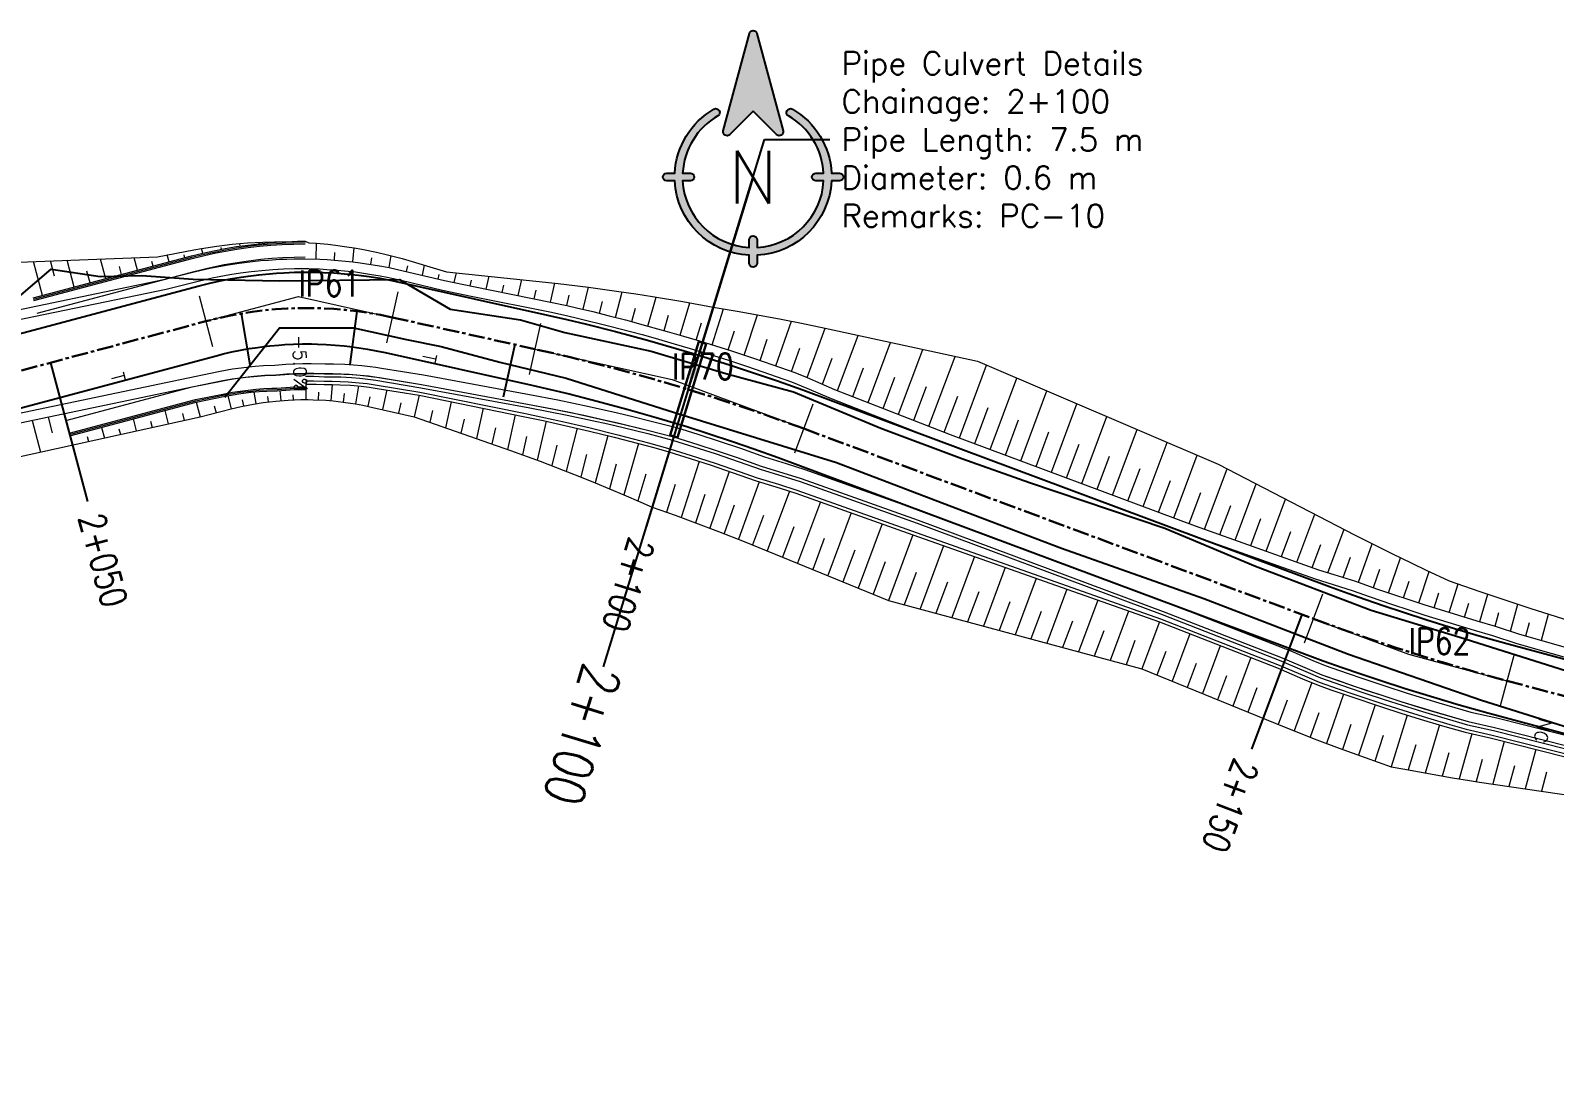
# Model space of a CAD drawing. Extents: x 337736 to 342003, y 3067251 to 3069533.
# Drawn here: x 339465 to 339581.6, y 3068138.3 to 3068218.9 of the extents above; entities that cross this region are included whole.
import ezdxf
from ezdxf.enums import TextEntityAlignment as Align

# ---------------------------------------------------------------- set-up
doc = ezdxf.new("R2010")
doc.units = 0
doc.header["$MEASUREMENT"] = 0
doc.linetypes.add('Center', pattern=[2, 1.25, -0.25, 0.25, -0.25])
for name, color, linetype, lineweight in [('BEC', 3, 'Continuous', 13), ('BES', 3, 'Continuous', 13), ('CFHatchLines', 4, 'Continuous', 0), ('Chainage', 7, 'Continuous', 25), ('Drain', 3, 'Continuous', 9), ('IP_Line', 150, 'Continuous', 9), ('LeftRoadExtreme', 7, 'Continuous', 13), ('PC_Callout', 6, 'Continuous', 30), ('PipeCulvert', 6, 'Continuous', 30), ('RC', 9, 'Center', 30), ('Retaining Wall', 140, 'Continuous', 9), ('RightRoadExtreme', 7, 'Continuous', 13), ('Road Width', 6, 'Continuous', 25), ('Shoulder', 30, 'Continuous', 15)]:
    doc.layers.add(name, color=color, linetype=linetype, lineweight=lineweight)
for name, color, linetype in [('IPName', 7, 'Continuous'), ('Match Chainage', 7, 'Continuous'), ('North', 7, 'Continuous'), ('RoadEdge', 51, 'Continuous'), ('Super-Elevation', 1, 'Continuous')]:
    doc.layers.add(name, color=color, linetype=linetype)
doc.styles.get("Standard").update_dxf_attribs({"font": 'simplex.shx'})
doc.dimstyles.new('Dimension_PC_Callout', dxfattribs={"dimtxt": 1.75, "dimasz": 1.75, "dimexe": 0.18, "dimexo": 0.0625, "dimgap": 0.875, "dimtad": 0, "dimdec": 4, "dimzin": 0, "dimdsep": 46, "dimtxsty": 'Standard', "dimcen": 0.09, "dimadec": 0, "dimazin": 0, "dimtfac": 1, "dimtdec": 4, "dimtofl": 0, "dimtmove": 0, "dimatfit": 3, "dimfxl": 1, "dimtolj": 1, "dimtzin": 0, "dimarcsym": 0})

# ---------------------------------------------------------------- blocks, each defined once
blk = doc.blocks.new('North')
at = {"layer": 'North'}
h = blk.add_hatch(color=0, dxfattribs=at)
h.dxf.hatch_style = 1
edge = h.paths.add_edge_path()
edge.add_line((7.276000000000001e-12, 8.38899464431597), (-2.97585080653152, 5.413143837775349))
edge.add_arc((-3.32940419712395, 5.766697228368679), 0.499999999999442, 165.000000000033, 314.99999999992633, ccw=False)
edge.add_line((-3.81236711026941, 5.8961067509199), (-0.4829629131381812, 18.3216123735528))
edge.add_arc((7.276000000000001e-12, 18.1922028510016), 0.500000000000879, 14.999999999966974, 165.000000000033, ccw=False)
edge.add_line((0.482962913152733, 18.3216123735528), (3.81236711028396, 5.8961067509199))
edge.add_arc((3.3294041971385, 5.766697228368679), 0.500000000000879, -135, 14.999999999966974, ccw=False)
edge.add_line((2.97585080654608, 5.413143837776259), (7.275957614183426e-12, 8.38899464431597))
edge = h.paths.add_edge_path()
edge.add_line((0.5000000000072761, -7.99999999999636), (0.5000000000072761, -8.986100377802359))
edge.add_arc((7.276000000000001e-12, 3.638e-12), 9.000000000000279, 273.18473853672, 356.81526146328)
edge.add_line((8.98610037781327, -0.499999999996362), (8.000000000007269, -0.499999999996362))
edge.add_arc((8.000000000007269, 3.638e-12), 0.5, 90, 270, ccw=False)
edge.add_line((8.000000000007269, 0.500000000003638), (8.98610037781327, 0.500000000003638))
edge.add_arc((7.276000000000001e-12, 2.7285e-12), 9.00000000000033, 3.18473853672609, 60.00000000000131)
edge.add_arc((4.75000000000728, 8.22724133595511), 0.499999999999844, 59.999999999989996, 239.99999999999, ccw=False)
edge.add_arc((1.09139e-11, 3.638e-12), 9.99999999999743, 2.865983982600028, 60.00000000001597, ccw=False)
edge.add_line((9.98749217772638, 0.500000000003638), (11.0000000000073, 0.500000000003638))
edge.add_arc((11.0000000000073, 3.638e-12), 0.5, -90, 90, ccw=False)
edge.add_line((11.0000000000073, -0.499999999996362), (9.98749217772638, -0.499999999996362))
edge.add_arc((1.09139e-11, 3.638e-12), 9.999999999996382, 272.8659839825781, 357.1340160174001, ccw=False)
edge.add_line((0.5000000000072761, -9.98749217771547), (0.5000000000072761, -10.9999999999964))
edge.add_arc((7.276000000000001e-12, -10.9999999999964), 0.5, -180, 0, ccw=False)
edge.add_line((-0.499999999992724, -10.9999999999964), (-0.499999999992724, -9.98749217771547))
edge.add_arc((7.276000000000001e-12, 3.638e-12), 10, 182.865983982599, 267.1340160174011, ccw=False)
edge.add_line((-9.98749217771183, -0.499999999996362), (-10.9999999999927, -0.499999999996362))
edge.add_arc((-10.9999999999927, 3.638e-12), 0.5, 90, 270, ccw=False)
edge.add_line((-10.9999999999927, 0.500000000003638), (-9.98749217771183, 0.500000000003638))
edge.add_arc((7.276000000000001e-12, 3.638e-12), 10, 120, 177.134016017401, ccw=False)
edge.add_arc((-4.74999999999272, 8.22724133595511), 0.500000000000632, -59.99999999999011, 119.99999999995799, ccw=False)
edge.add_arc((7.276000000000001e-12, 2.7285e-12), 9.00000000000034, 119.999999999999, 176.815261463274)
edge.add_line((-8.98610037779872, 0.500000000003638), (-7.99999999999272, 0.500000000003638))
edge.add_arc((-7.99999999999272, 3.638e-12), 0.5, -90, 90, ccw=False)
edge.add_line((-7.99999999999272, -0.499999999996362), (-8.98610037779872, -0.499999999996362))
edge.add_arc((7.276000000000001e-12, 3.638e-12), 9.000000000000279, 183.18473853672, 266.81526146328)
edge.add_line((-0.499999999992724, -8.986100377802359), (-0.499999999992724, -7.99999999999636))
edge.add_arc((7.276000000000001e-12, -7.99999999999636), 0.5, 0, 180, ccw=False)
at = {"layer": 'North', "color": 0}
for points in [[(7.276000000000001e-12, 8.38899464431597), (-2.97585080653152, 5.413143837775349, -0.7673269879792459), (-3.81236711026941, 5.8961067509199), (-0.4829629131381811, 18.3216123735528, -0.7673269879794109), (0.482962913152733, 18.3216123735528), (3.81236711028396, 5.8961067509199, -0.7673269879792459), (2.97585080654608, 5.413143837776259)], [(0.5000000000072761, -7.99999999999636), (0.5000000000072761, -8.986100377802359, 0.382015476982892), (8.98610037781327, -0.499999999996362), (8.000000000007269, -0.499999999996362, -1), (8.000000000007269, 0.500000000003638), (8.98610037781327, 0.500000000003638, 0.253109756565021), (4.50000000000728, 7.79422863406307, -0.99999999999909), (5.00000000000728, 8.660254037847151, -0.2545902106462961), (9.98749217772638, 0.500000000003638), (11.0000000000073, 0.500000000003638, -1), (11.0000000000073, -0.499999999996362), (9.98749217772638, -0.499999999996362, -0.385206477913585), (0.5000000000072761, -9.98749217771547), (0.5000000000072761, -10.9999999999964, -1), (-0.499999999992724, -10.9999999999964), (-0.499999999992724, -9.98749217771547, -0.385206477913585), (-9.98749217771183, -0.499999999996362), (-10.9999999999927, -0.499999999996362, -1), (-10.9999999999927, 0.500000000003638), (-9.98749217771183, 0.500000000003638, -0.2545902106462961), (-4.99999999999272, 8.66025403784806, -0.9999999999990908), (-4.49999999999272, 7.79422863406307, 0.253109756565021), (-8.98610037779872, 0.500000000003638), (-7.99999999999272, 0.500000000003638, -1), (-7.99999999999272, -0.499999999996362), (-8.98610037779872, -0.499999999996362, 0.382015476982892), (-0.499999999992724, -8.986100377802359), (-0.499999999992724, -7.99999999999636, -1)]]:
    blk.add_lwpolyline(points, format="xyb", close=True, dxfattribs=at)
blk.add_text('N', height=6.7215, dxfattribs=at).set_placement((7.2919e-12, 3.6513e-12), align=Align.MIDDLE_CENTER)

msp = doc.modelspace()

# ---------------------------------------------------------------- linework, layer by layer
at = {"layer": 'BEC'}
for points in [[(339477.942371026, 3068198.53710184), (339478.973324972, 3068194.67224298)], [(339493.131777244, 3068198.85621693), (339492.264055413, 3068194.95146869)], [(339504.04361615, 3068196.43136384), (339503.175894319, 3068192.5266156)], [(339524.884816427, 3068190.25863812), (339523.486108601, 3068186.51115678)], [(339563.86155876, 3068175.71098077), (339562.462850935, 3068171.96349943)], [(339578.483226514, 3068171.02547686), (339577.443332621, 3068167.16301383)]]:
    msp.add_lwpolyline(points, dxfattribs=at)
at = {"layer": 'BES'}
for points in [[(339477.942371026, 3068198.53710184), (339478.973324972, 3068194.67224298)], [(339493.131777244, 3068198.85621693), (339492.264055413, 3068194.95146869)], [(339504.04361615, 3068196.43136384), (339503.175894319, 3068192.5266156)], [(339524.884816427, 3068190.25863812), (339523.486108601, 3068186.51115678)], [(339563.86155876, 3068175.71098077), (339562.462850935, 3068171.96349943)], [(339578.483226514, 3068171.02547686), (339577.443332621, 3068167.16301383)]]:
    msp.add_lwpolyline(points, dxfattribs=at)
at = {"layer": 'CFHatchLines'}
for p, q in [((339478.209, 3068201.811), (339478.123, 3068202.181)), ((339479.64, 3068202.114), (339479.613, 3068202.2575)), ((339481.083, 3068202.357), (339481.053, 3068202.559)), ((339482.534, 3068202.54), (339482.528, 3068202.5975)), ((339483.992, 3068202.661), (339483.99, 3068202.69)), ((339485.454, 3068202.723), (339485.454, 3068202.723)), ((339486.889, 3068201.365), (339486.914, 3068202.576)), ((339489.691, 3068201.153), (339489.803, 3068202.22)), ((339465.967, 3068198.583), (339465.278, 3068201.167)), ((339466.867, 3068200.0595), (339466.558, 3068201.217)), ((339468.384, 3068199.222), (339467.839, 3068201.267)), ((339470.801, 3068199.862), (339470.4, 3068201.367)), ((339472.009, 3068200.182), (339471.8445, 3068200.7995)), ((339473.218, 3068200.501), (339472.96, 3068201.467)), ((339474.426, 3068200.821), (339474.3335, 3068201.169)), ((339475.634, 3068201.142), (339475.491, 3068201.679)), ((339476.842, 3068201.465), (339476.782, 3068201.6905)), ((339488.292, 3068201.288), (339488.328, 3068201.858)), ((339491.0820000001, 3068200.96), (339491.155, 3068201.456)), ((339492.464, 3068200.709), (339492.637, 3068201.626)), ((339493.796, 3068200.411), (339493.8895, 3068200.833)), ((339495.012, 3068200.122), (339495.184, 3068200.898)), ((339469.593, 3068199.542), (339469.356, 3068200.4295)), ((339496.2279999999, 3068199.833), (339496.307, 3068200.187)), ((339497.449, 3068199.565), (339497.617, 3068200.319)), ((339498.673, 3068199.311), (339498.7705, 3068199.7485)), ((339499.898, 3068199.062), (339500.119, 3068200.053)), ((339502.35, 3068198.568), (339502.621, 3068199.788)), ((339501.124, 3068198.815), (339501.247, 3068199.3675)), ((339503.575, 3068198.321), (339503.7235, 3068198.988)), ((339504.81, 3068198.072), (339505.135, 3068199.519)), ((339506.064, 3068197.81), (339506.2455, 3068198.5895)), ((339507.311, 3068197.521), (339507.719, 3068199.208)), ((339509.796, 3068196.899), (339510.302, 3068198.853)), ((339512.27, 3068196.237), (339512.883, 3068198.456)), ((339508.555, 3068197.215), (339508.783, 3068198.1255)), ((339511.034, 3068196.573), (339511.3135, 3068197.6165)), ((339514.7329999999, 3068195.535), (339515.4620000001, 3068198.016)), ((339517.185, 3068194.793), (339518.045, 3068197.556)), ((339513.503, 3068195.891), (339513.838, 3068197.0665)), ((339515.96, 3068195.169), (339516.355, 3068196.4745)), ((339519.624, 3068194.013), (339520.6420000001, 3068197.105)), ((339522.05, 3068193.192), (339523.236, 3068196.61)), ((339518.406, 3068194.408), (339518.8745, 3068195.872)), ((339520.839, 3068193.607), (339521.389, 3068195.235)), ((339524.448, 3068192.291), (339525.828, 3068196.071)), ((339526.775, 3068191.302), (339528.35, 3068195.52)), ((339529.105, 3068190.393), (339530.819, 3068194.985)), ((339523.259, 3068192.768), (339523.896, 3068194.557)), ((339525.623, 3068191.789), (339526.369, 3068193.7885)), ((339531.434, 3068189.483), (339533.287, 3068194.45)), ((339533.763, 3068188.574), (339535.756, 3068193.915)), ((339527.94, 3068190.847), (339528.762, 3068193.05)), ((339536.096, 3068187.675), (339538.174, 3068193.245)), ((339488.102, 3068191.761), (339488.004, 3068190.523)), ((339490.127, 3068191.65), (339489.902, 3068190.279)), ((339530.269, 3068189.938), (339531.161, 3068192.328)), ((339532.598, 3068189.029), (339533.56, 3068191.606)), ((339538.438, 3068186.801), (339540.475, 3068192.26)), ((339477.719, 3068190.417), (339478.02, 3068189.289)), ((339480.136, 3068190.908), (339480.396, 3068189.908)), ((339481.229, 3068190.596), (339481.331, 3068190.124)), ((339482.121, 3068191.185), (339482.274, 3068190.3)), ((339483.1695, 3068190.849), (339483.223, 3068190.437)), ((339484.109, 3068191.305), (339484.177, 3068190.534)), ((339485.115, 3068190.979), (339485.133, 3068190.591)), ((339486.088, 3068191.389), (339486.091, 3068190.608)), ((339487.071, 3068191.181), (339487.049, 3068190.585)), ((339489.035, 3068191.074), (339488.956, 3068190.421)), ((339490.9895, 3068190.8145), (339490.841, 3068190.098)), ((339492.2929999999, 3068191.346), (339491.96, 3068189.845)), ((339493.3535, 3068190.3535), (339493.179, 3068189.567)), ((339494.763, 3068190.935), (339494.3970000001, 3068189.289)), ((339497.214, 3068190.439), (339496.774, 3068188.459)), ((339534.927, 3068188.12), (339535.9585, 3068190.8835)), ((339540.78, 3068185.927), (339542.776, 3068191.275)), ((339543.122, 3068185.053), (339545.077, 3068190.289)), ((339466.382, 3068189.268), (339466.7035, 3068188.063)), ((339472.888, 3068189.129), (339473.133, 3068188.209)), ((339475.303, 3068189.773), (339475.577, 3068188.749)), ((339476.6545, 3068189.557), (339476.798, 3068189.019)), ((339479.0875, 3068190.1365), (339479.229, 3068189.605)), ((339495.787, 3068189.7805), (339495.586, 3068188.874)), ((339498.2005, 3068189.117), (339497.9620000001, 3068188.043)), ((339499.665, 3068189.942), (339499.15, 3068187.628)), ((339502.115, 3068189.446), (339501.527, 3068186.798)), ((339537.2670000001, 3068187.238), (339538.296, 3068189.995)), ((339545.464, 3068184.179), (339547.377, 3068189.304)), ((339465.157, 3068189.012), (339465.803, 3068186.588)), ((339470.472, 3068188.484), (339470.69, 3068187.668)), ((339471.796, 3068188.3725), (339471.912, 3068187.939)), ((339474.2255, 3068188.965), (339474.355, 3068188.479)), ((339500.614, 3068188.4535), (339500.338, 3068187.213)), ((339504.493, 3068188.952), (339503.789, 3068185.978)), ((339506.852, 3068188.422), (339506.015, 3068185.128)), ((339539.609, 3068186.364), (339540.6175, 3068189.0655)), ((339541.951, 3068185.49), (339542.9385, 3068188.136)), ((339547.807, 3068183.304), (339549.678, 3068188.319)), ((339468.057, 3068187.84), (339468.247, 3068187.128)), ((339469.3665, 3068187.78), (339469.468, 3068187.398)), ((339502.99, 3068187.796), (339502.669, 3068186.39)), ((339505.289, 3068187.125), (339504.905, 3068185.558)), ((339509.202, 3068187.855), (339508.223, 3068184.244)), ((339511.5429999999, 3068187.249), (339510.412, 3068183.325)), ((339544.2929999999, 3068184.616), (339545.26, 3068187.2065)), ((339550.149, 3068182.43), (339551.979, 3068187.334)), ((339507.575, 3068186.4165), (339507.122, 3068184.69)), ((339509.847, 3068185.673), (339509.32, 3068183.789)), ((339513.876, 3068186.605), (339512.58, 3068182.372)), ((339516.183, 3068185.879), (339514.796, 3068181.593)), ((339546.635, 3068183.742), (339547.5815, 3068186.277)), ((339552.491, 3068181.556), (339554.28, 3068186.349)), ((339512.1045, 3068184.8925), (339511.498, 3068182.853)), ((339518.479, 3068185.115), (339516.997, 3068180.778)), ((339548.9779999999, 3068182.867), (339549.9035, 3068185.347)), ((339554.8370000001, 3068180.692), (339556.561, 3068185.312)), ((339514.3605, 3068184.117), (339513.69, 3068181.987)), ((339516.6155, 3068183.3455), (339515.898, 3068181.19)), ((339520.765, 3068184.322), (339519.184, 3068179.928)), ((339523.099, 3068183.595), (339521.395, 3068179.03)), ((339551.32, 3068181.993), (339552.2245, 3068184.417)), ((339553.662, 3068181.119), (339554.546, 3068183.4875)), ((339557.192, 3068179.853), (339558.798, 3068184.156)), ((339518.857, 3068182.538), (339518.092, 3068180.357)), ((339525.46, 3068182.772), (339523.709, 3068178.083)), ((339556.015, 3068180.273), (339556.8475, 3068182.5035)), ((339559.548, 3068179.014), (339561.035, 3068182.999)), ((339521.0975, 3068181.728), (339520.2720000001, 3068179.49)), ((339527.815, 3068181.933), (339526.024, 3068177.135)), ((339530.17, 3068181.094), (339528.339, 3068176.188)), ((339558.37, 3068179.434), (339559.1435, 3068181.5055)), ((339561.903, 3068178.175), (339563.2720000001, 3068181.843)), ((339523.417, 3068180.8745), (339522.552, 3068178.557)), ((339525.752, 3068179.981), (339524.867, 3068177.609)), ((339532.526, 3068180.255), (339530.654, 3068175.24)), ((339560.725, 3068178.595), (339561.439, 3068180.508)), ((339564.268, 3068177.363), (339565.508, 3068180.686)), ((339528.0875, 3068179.0875), (339527.182, 3068176.661)), ((339534.883, 3068179.422), (339533.077, 3068174.584)), ((339563.081, 3068177.756), (339563.7355, 3068179.51)), ((339566.605, 3068176.625), (339567.66, 3068179.578)), ((339530.422, 3068178.1945), (339529.496, 3068175.714)), ((339537.241, 3068178.589), (339535.501, 3068173.929)), ((339539.598, 3068177.756), (339537.925, 3068173.273)), ((339565.44, 3068176.996), (339566.013, 3068178.561)), ((339567.756, 3068176.219), (339568.2475, 3068177.628)), ((339568.911, 3068175.821), (339569.824, 3068178.503)), ((339571.229, 3068175.051), (339572.008, 3068177.461)), ((339532.785, 3068177.3755), (339531.866, 3068174.912)), ((339535.1755, 3068176.6305), (339534.289, 3068174.256)), ((339541.956, 3068176.922), (339540.349, 3068172.617)), ((339570.068, 3068175.431), (339570.491, 3068176.7045)), ((339573.558, 3068174.317), (339574.23, 3068176.504)), ((339537.566, 3068175.8865), (339536.713, 3068173.601)), ((339539.9570000001, 3068175.142), (339539.137, 3068172.945)), ((339544.313, 3068176.089), (339542.7720000001, 3068171.961)), ((339546.671, 3068175.256), (339545.196, 3068171.305)), ((339572.3920000001, 3068174.68), (339572.75, 3068175.8155)), ((339575.898, 3068173.618), (339576.506, 3068175.709)), ((339542.347, 3068174.3975), (339541.56, 3068172.289)), ((339549.028, 3068174.423), (339547.62, 3068170.65)), ((339574.727, 3068173.963), (339575.0465, 3068175.033)), ((339577.072, 3068173.281), (339577.3605, 3068174.303)), ((339578.232, 3068172.894), (339578.795, 3068174.949)), ((339580.614, 3068172.188), (339581.155, 3068174.198)), ((339544.738, 3068173.653), (339543.984, 3068171.633)), ((339547.1285, 3068172.9085), (339546.408, 3068170.978)), ((339551.385, 3068173.59), (339550.0429999999, 3068169.994)), ((339579.412, 3068172.531), (339579.687, 3068173.5535)), ((339549.5195, 3068172.164), (339548.8320000001, 3068170.322)), ((339553.715, 3068172.68), (339552.359, 3068169.049)), ((339556.044, 3068171.771), (339554.675, 3068168.104)), ((339551.8755, 3068171.328), (339551.201, 3068169.521)), ((339558.373, 3068170.862), (339556.991, 3068167.159)), ((339554.198, 3068170.401), (339553.5170000001, 3068168.576)), ((339556.5205, 3068169.474), (339555.833, 3068167.632)), ((339560.701, 3068169.95), (339559.306, 3068166.214)), ((339558.843, 3068168.547), (339558.149, 3068166.687)), ((339563.0429999999, 3068168.95), (339561.7, 3068165.248)), ((339561.1685, 3068167.5945), (339560.479, 3068165.737)), ((339565.458, 3068168.072), (339564.155, 3068164.299)), ((339567.894, 3068167.251), (339566.624, 3068163.387)), ((339563.5855, 3068166.6325), (339562.926, 3068164.769)), ((339570.342, 3068166.467), (339569.109, 3068162.513)), ((339566.031, 3068165.748), (339565.388, 3068163.839)), ((339568.4905, 3068164.8995), (339567.865, 3068162.945)), ((339572.801, 3068165.72), (339571.711, 3068162.03)), ((339575.279, 3068165.035), (339574.317, 3068161.587)), ((339570.99, 3068164.1775), (339570.41, 3068162.266)), ((339573.5245, 3068163.5815), (339573.014, 3068161.803)), ((339577.754, 3068164.451), (339576.877, 3068161.195)), ((339580.178, 3068163.838), (339579.368, 3068160.829)), ((339576.0775, 3068163.0675), (339575.621, 3068161.381)), ((339578.5445, 3068162.5785), (339578.123, 3068161.012)), ((339581.0015, 3068162.0885), (339580.613, 3068160.646))]:
    msp.add_line(p, q, dxfattribs=at)
at = {"layer": 'Chainage'}
for p, q in [((339466.565023252, 3068193.43225265), (339469.400146604, 3068182.8038908)), ((339515.338596211, 3068191.38639048), (339512.119991815, 3068180.86780761)), ((339562.275258873, 3068174.16828331), (339558.428812353, 3068163.86270962))]:
    msp.add_line(p, q, dxfattribs=at)
at = {"layer": 'Drain'}
for points in [[(339486.0820000001, 3068192.647), (339486.708, 3068192.64), (339487.542, 3068192.609), (339488.169, 3068192.608), (339488.797, 3068192.591), (339489.426, 3068192.558), (339490.264, 3068192.489), (339490.8920000001, 3068192.419), (339491.519, 3068192.333), (339494.947, 3068191.764), (339503.056, 3068190.27), (339504.968, 3068189.902), (339506.4, 3068189.61), (339508.305, 3068189.198), (339510.442, 3068188.706), (339512.3370000001, 3068188.242), (339514.227, 3068187.753), (339516.089, 3068187.17), (339517.48, 3068186.717), (339519.098, 3068186.172), (339520.939, 3068185.526), (339523.995, 3068184.568), (339532.945, 3068181.38), (339551.683, 3068174.386), (339560.766, 3068170.84), (339562.86, 3068169.948), (339563.806, 3068169.555), (339565.011, 3068169.127), (339566.219, 3068168.709), (339568.402, 3068167.978), (339569.863, 3068167.508), (339571.573, 3068166.976), (339573.042, 3068166.535), (339575.008, 3068165.968), (339577.006, 3068165.518), (339590.094, 3068162.204)], [(339486.083, 3068192.397), (339486.703, 3068192.39), (339487.528, 3068192.36), (339488.149, 3068192.359), (339488.771, 3068192.342), (339489.601, 3068192.296), (339490.224, 3068192.242), (339490.845, 3068192.173), (339491.466, 3068192.089), (339494.893, 3068191.52), (339503.24, 3068189.982), (339504.672, 3068189.706), (339506.101, 3068189.417), (339508.004, 3068189.009), (339509.19, 3068188.742), (339510.375, 3068188.465), (339512.2670000001, 3068188.002), (339514.154, 3068187.514), (339515.78, 3068187.006), (339517.401, 3068186.48), (339519.247, 3068185.856), (339520.854, 3068185.291), (339523.908, 3068184.334), (339532.8579999999, 3068181.145), (339551.595, 3068174.152), (339560.679, 3068170.605), (339560.911, 3068170.512), (339562.774, 3068169.713), (339563.721, 3068169.32), (339565.896, 3068168.555), (339567.109, 3068168.143), (339568.568, 3068167.661), (339569.5429999999, 3068167.347), (339571.5, 3068166.737), (339572.971, 3068166.295), (339574.94, 3068165.727), (339576.941, 3068165.276), (339590.029, 3068161.962)], [(339486.085, 3068192.047), (339486.696, 3068192.04), (339487.509, 3068192.01), (339488.122, 3068192.01), (339488.735, 3068191.994), (339489.349, 3068191.963), (339490.167, 3068191.897), (339490.78, 3068191.83), (339491.3920000001, 3068191.747), (339494.817, 3068191.179), (339502.893, 3068189.544), (339504.077, 3068189.297), (339505.969, 3068188.882), (339507.856, 3068188.442), (339509.972, 3068187.918), (339512.315, 3068187.3), (339513.949, 3068186.844), (339515.568, 3068186.339), (339517.412, 3068185.739), (339519.247, 3068185.115), (339520.618, 3068184.632), (339522.241, 3068184.129), (339523.6629999999, 3068183.678), (339532.849, 3068180.406), (339551.473, 3068173.824), (339560.556, 3068170.278), (339562.654, 3068169.385), (339563.6029999999, 3068168.99), (339565.055, 3068168.476), (339566.268, 3068168.058), (339568.704, 3068167.249), (339570.416, 3068166.705), (339571.889, 3068166.253), (339573.611, 3068165.743), (339574.845, 3068165.39), (339576.85, 3068164.938), (339589.938, 3068161.624)], [(339486.086, 3068191.797), (339486.8920000001, 3068191.785), (339487.496, 3068191.761), (339488.102, 3068191.761), (339488.709, 3068191.745), (339489.519, 3068191.701), (339490.329, 3068191.63), (339490.936, 3068191.558), (339491.553, 3068191.469), (339494.763, 3068190.935), (339502.838, 3068189.3), (339504.257, 3068189.003), (339505.909, 3068188.639), (339507.7929999999, 3068188.2), (339509.671, 3068187.737), (339511.5429999999, 3068187.249), (339512.711, 3068186.932), (339513.876, 3068186.605), (339515.492, 3068186.101), (339517.1029999999, 3068185.578), (339518.708, 3068185.037), (339520.534, 3068184.396), (339522.386, 3068183.822), (339523.576, 3068183.444), (339532.526, 3068180.255), (339551.385, 3068173.59), (339560.469, 3068170.043), (339560.701, 3068169.95), (339562.331, 3068169.25), (339563.519, 3068168.755), (339564.487, 3068168.41), (339565.944, 3068167.904), (339568.383, 3068167.091), (339569.851, 3068166.62), (339571.324, 3068166.163), (339573.048, 3068165.647), (339574.777, 3068165.15), (339576.785, 3068164.697), (339589.873, 3068161.383)]]:
    msp.add_lwpolyline(points, dxfattribs=at)
at = {"layer": 'IP_Line'}
for points in [[(339478.457847999, 3068196.60467241), (339485.541327703, 3068198.49419584), (339492.697916329, 3068196.90384281)], [(339503.609755234, 3068194.47898972), (339514.109042523, 3068192.14581477), (339524.185462514, 3068188.38489745)], [(339563.162204848, 3068173.8372401), (339570.450924531, 3068171.11680247), (339577.963279568, 3068169.09424535)]]:
    msp.add_lwpolyline(points, dxfattribs=at)
at = {"layer": 'LeftRoadExtreme'}
msp.add_lwpolyline([(339460.156, 3068200.967), (339474.753, 3068201.537), (339477.539, 3068202.076), (339478.123, 3068202.181), (339479.2929999999, 3068202.362), (339480.466, 3068202.503), (339481.053, 3068202.559), (339481.641, 3068202.605), (339482.2279999999, 3068202.641), (339482.816, 3068202.667), (339483.697, 3068202.688), (339484.576, 3068202.693), (339485.454, 3068202.723), (339486.039, 3068202.73), (339486.331, 3068202.618), (339486.914, 3068202.576), (339487.785, 3068202.494), (339488.364, 3068202.428), (339489.229, 3068202.31), (339489.803, 3068202.22), (339490.375, 3068202.12), (339491.511, 3068201.892), (339492.357, 3068201.696), (339493.474, 3068201.403), (339496.866, 3068200.398), (339505.394, 3068199.49), (339507.719, 3068199.208), (339510.044, 3068198.891), (339511.335, 3068198.7), (339512.625, 3068198.498), (339514.946, 3068198.108), (339517.265, 3068197.683), (339519.084, 3068197.381), (339520.6420000001, 3068197.105), (339522.458, 3068196.763), (339524.014, 3068196.453), (339525.828, 3068196.071), (339537.484, 3068193.54), (339555.89, 3068185.659), (339566.371, 3068180.237), (339568.091, 3068179.36), (339569.173, 3068178.822), (339570.695, 3068178.082), (339571.789, 3068177.563), (339573.549, 3068176.749), (339575.821, 3068175.944), (339578.336, 3068175.098), (339579.724, 3068174.651), (339592.366, 3068170.642)], dxfattribs=at)
at = {"layer": 'Match Chainage'}
msp.add_line((339520.312803003, 3068207.6423822), (339508.84286734, 3068170.15797777), dxfattribs=at)
at = {"layer": 'PipeCulvert'}
msp.add_lwpolyline([(339516.148977267, 3068195.06005113), (339516.722718151, 3068194.88449089), (339514.528215154, 3068187.71272984), (339513.95447427, 3068187.88829008), (339516.148977267, 3068195.06005113)], dxfattribs=at)
at = {"layer": 'RC', "linetype": 'Center'}
msp.add_lwpolyline([(339462.415884484, 3068192.32546683), (339478.457847999, 3068196.60467241), (339478.457847999, 3068196.60467241, -0.120414433276775), (339492.697916329, 3068196.90384281), (339492.697916329, 3068196.90384281), (339503.609755234, 3068194.47898972), (339503.609755234, 3068194.47898972, -0.0346531920720289), (339524.185462514, 3068188.38489745), (339524.185462514, 3068188.38489745), (339563.162204848, 3068173.8372401), (339563.162204848, 3068173.8372401, 0.023562243607328), (339577.963279568, 3068169.09424535), (339577.963279568, 3068169.09424535), (339600.807487082, 3068162.94388179), (339600.807487082, 3068162.94388179, 0.027805300602375), (339608.964010245, 3068161.22755182), (339608.964010245, 3068161.22755182), (339675.156419835, 3068151.10149882), (339675.156419835, 3068151.10149882, -0.0567272713021891), (339698.075589033, 3068144.87830772), (339698.075589033, 3068144.87830772), (339714.507303346, 3068138.34443707)], format="xyb", dxfattribs=at)
at = {"layer": 'Retaining Wall'}
for points in [[(339465.242, 3068198.391), (339477.357, 3068201.601), (339478.209, 3068201.811), (339479.066, 3068202), (339479.928, 3068202.167), (339480.794, 3068202.313), (339481.6629999999, 3068202.437), (339482.534, 3068202.54), (339483.408, 3068202.62), (339484.284, 3068202.679), (339485.161, 3068202.715), (339486.039, 3068202.73)], [(339465.242, 3068198.391), (339477.357, 3068201.601), (339478.209, 3068201.811), (339479.066, 3068202), (339479.928, 3068202.167), (339480.794, 3068202.313), (339481.6629999999, 3068202.437), (339482.534, 3068202.54), (339483.408, 3068202.62), (339484.284, 3068202.679), (339485.161, 3068202.715), (339486.039, 3068202.73)], [(339465.268, 3068198.294), (339477.382, 3068201.504), (339478.232, 3068201.714), (339479.0870000001, 3068201.902), (339479.946, 3068202.069), (339480.809, 3068202.214), (339481.675, 3068202.338), (339482.545, 3068202.44), (339483.416, 3068202.52), (339484.29, 3068202.579), (339485.164, 3068202.615), (339486.039, 3068202.63)], [(339465.294, 3068198.198), (339477.407, 3068201.408), (339478.255, 3068201.617), (339479.107, 3068201.804), (339479.964, 3068201.971), (339480.824, 3068202.116), (339481.688, 3068202.239), (339482.555, 3068202.341), (339483.424, 3068202.421), (339484.295, 3068202.479), (339485.167, 3068202.515), (339486.04, 3068202.53)], [(339465.552, 3068197.231), (339477.659, 3068200.44), (339478.482, 3068200.643), (339479.033, 3068200.767), (339479.864, 3068200.935), (339480.699, 3068201.083), (339481.537, 3068201.21), (339482.659, 3068201.346), (339483.503, 3068201.424), (339484.349, 3068201.48), (339485.196, 3068201.516), (339486.044, 3068201.53)], [(339467.748, 3068188.999), (339477.41, 3068191.577), (339479.618, 3068192.028), (339480.25, 3068192.143), (339480.874, 3068192.241), (339481.499, 3068192.322), (339482.126, 3068192.388), (339482.961, 3068192.451), (339483.796, 3068192.485), (339484.834, 3068192.556), (339485.458, 3068192.58), (339486.083, 3068192.589)], [(339468.005, 3068188.033), (339477.667, 3068190.611), (339479.876, 3068191.061), (339480.485, 3068191.171), (339481.085, 3068191.263), (339481.686, 3068191.34), (339482.2879999999, 3068191.401), (339482.889, 3068191.447), (339483.491, 3068191.478), (339483.8920000001, 3068191.49), (339484.889, 3068191.558), (339485.488, 3068191.581), (339486.0870000001, 3068191.589)], [(339468.031, 3068187.937), (339477.693, 3068190.514), (339479.902, 3068190.965), (339480.509, 3068191.074), (339481.106, 3068191.165), (339481.904, 3068191.263), (339482.504, 3068191.319), (339483.1029999999, 3068191.36), (339483.902, 3068191.39), (339484.894, 3068191.458), (339485.491, 3068191.481), (339486.0870000001, 3068191.489)], [(339468.057, 3068187.84), (339477.719, 3068190.417), (339479.927, 3068190.868), (339480.532, 3068190.977), (339481.127, 3068191.068), (339481.922, 3068191.165), (339482.519, 3068191.22), (339483.116, 3068191.261), (339483.911, 3068191.291), (339484.9, 3068191.358), (339485.493, 3068191.381), (339486.088, 3068191.389)], [(339468.057, 3068187.84), (339477.719, 3068190.417), (339479.927, 3068190.868), (339480.532, 3068190.977), (339481.127, 3068191.068), (339481.922, 3068191.165), (339482.519, 3068191.22), (339483.116, 3068191.261), (339483.911, 3068191.291), (339484.9, 3068191.358), (339485.493, 3068191.381), (339486.088, 3068191.389)]]:
    msp.add_lwpolyline(points, dxfattribs=at)
at = {"layer": 'RightRoadExtreme'}
msp.add_lwpolyline([(339463.798, 3068186.143), (339478.02, 3068189.289), (339480.396, 3068189.908), (339481.143, 3068190.084), (339482.085, 3068190.268), (339482.843, 3068190.387), (339483.795, 3068190.5), (339484.75, 3068190.573), (339485.708, 3068190.606), (339486.283, 3068190.607), (339486.666, 3068190.599), (339487.622, 3068190.553), (339488.195, 3068190.506), (339488.575, 3068190.466), (339488.956, 3068190.421), (339489.524, 3068190.34), (339489.902, 3068190.279), (339490.466, 3068190.175), (339491.229, 3068190.012), (339494.3970000001, 3068189.289), (339501.764, 3068186.715), (339504.013, 3068185.895), (339505.794, 3068185.215), (339506.901, 3068184.779), (339508.223, 3068184.244), (339509.32, 3068183.789), (339510.412, 3068183.325), (339511.715, 3068182.758), (339512.58, 3068182.372), (339514.354, 3068181.752), (339515.898, 3068181.19), (339517.655, 3068180.527), (339519.62, 3068179.754), (339530.654, 3068175.24), (339550.0429999999, 3068169.994), (339560.235, 3068165.835), (339561.7, 3068165.248), (339563.417, 3068164.58), (339565.141, 3068163.93), (339567.12, 3068163.209), (339569.109, 3068162.513), (339570.149, 3068162.314), (339571.972, 3068161.983), (339573.796, 3068161.672), (339575.099, 3068161.462), (339575.881, 3068161.341), (339589.33, 3068159.365)], dxfattribs=at)
at = {"layer": 'Road Width'}
for points in [[(339461.749829883, 3068194.99395454), (339477.951042043, 3068199.31495054), (339478.745952032, 3068199.51099839), (339479.545514309, 3068199.6871143), (339480.349229176, 3068199.8431882), (339481.156594336, 3068199.97912255), (339481.696616627, 3068200.05851434), (339482.508943343, 3068200.16070022), (339483.051803967, 3068200.21752869), (339483.867682153, 3068200.28578873), (339484.41243878, 3068200.31995523), (339485.230452187, 3068200.35417094), (339486.049065282, 3068200.36792775), (339486.867766458, 3068200.36121707), (339487.413363496, 3068200.34537399), (339488.231074566, 3068200.30456646), (339488.775538128, 3068200.2660105), (339489.59083966, 3068200.19117695), (339490.133224631, 3068200.12997504), (339490.944701376, 3068200.02124536), (339491.753206589, 3068199.89226486), (339492.55823498, 3068199.74311414), (339493.35385493, 3068199.57516171), (339504.586531391, 3068197.07851854), (339506.074325242, 3068196.73646851), (339507.558739317, 3068196.38003672), (339509.778719334, 3068195.81849661), (339511.008448294, 3068195.49262347), (339512.235509285, 3068195.15684388), (339514.43724117, 3068194.52754642), (339515.656407868, 3068194.16414695), (339516.872604313, 3068193.79092742), (339518.570138746, 3068193.25196869), (339520.502582153, 3068192.61259432), (339522.186581752, 3068192.03272794), (339524.102992404, 3068191.34679258), (339564.403318411, 3068176.30960494), (339565.788461683, 3068175.80266497), (339567.1781562, 3068175.30833799), (339568.572287111, 3068174.82666484), (339569.970739201, 3068174.35768534), (339571.841864013, 3068173.75219186), (339573.955473951, 3068173.09817854), (339575.841572415, 3068172.54107621), (339577.971325187, 3068171.94171528), (339601.61305699, 3068165.57498441)], [(339463.167391559, 3068189.67977362), (339479.334684273, 3068193.99183733), (339479.775176135, 3068194.10242443), (339480.439216532, 3068194.25450251), (339481.106850983, 3068194.38993379), (339481.777662239, 3068194.50863362), (339482.226427679, 3068194.57843453), (339482.901601113, 3068194.66908895), (339483.352884585, 3068194.72013613), (339484.03124819, 3068194.78258779), (339484.48426633, 3068194.81479262), (339485.164642563, 3068194.84893311), (339485.845659613, 3068194.86605528), (339486.526891866, 3068194.86614846), (339486.98095601, 3068194.85674955), (339487.661600882, 3068194.82846619), (339488.341326053, 3068194.7831773), (339489.019706717, 3068194.72091122), (339489.471004137, 3068194.66998749), (339490.146202344, 3068194.57951776), (339490.818928055, 3068194.47219811), (339491.488760839, 3068194.3480956), (339492.160737412, 3068194.20613288), (339503.380157482, 3068191.71245276), (339504.816078965, 3068191.38232841), (339506.248738507, 3068191.03832371), (339508.39131827, 3068190.49636186), (339510.76245152, 3068189.85777784), (339512.887419376, 3068189.25042103), (339515.23787287, 3068188.53948446), (339516.876222267, 3068188.01931669), (339518.741290468, 3068187.40223429), (339520.366576927, 3068186.84258513), (339522.21617136, 3068186.18056511), (339562.489569793, 3068171.1532917), (339563.921667074, 3068170.62916733), (339565.35846988, 3068170.11808349), (339566.799859466, 3068169.62008245), (339568.245716711, 3068169.13520534), (339570.180269483, 3068168.50918665), (339572.365527216, 3068167.83300339), (339574.315561221, 3068167.25701623), (339576.517509002, 3068166.63733798), (339600.190103036, 3068160.26224481)]]:
    msp.add_lwpolyline(points, dxfattribs=at)
at = {"layer": 'RoadEdge'}
for points in [[(339460.748, 3068195.588, 1416.153), (339466.627, 3068200.595, 1415.658), (339470.372, 3068200.036, 1415.599), (339473.56, 3068200.109, 1415.34), (339477.473, 3068199.827, 1414.975), (339484.109, 3068199.697, 1414.463), (339493.264, 3068199.79, 1414.002), (339497.143, 3068197.525, 1413.788), (339502.518, 3068196.72, 1413.69), (339505.9, 3068195.751, 1413.567), (339512.507, 3068194.307, 1413.386), (339518.2279999999, 3068192.603, 1413.153), (339523.4, 3068191.211, 1412.93), (339530.07, 3068188.421, 1412.415), (339536.275, 3068186.1, 1412.04), (339541.455, 3068184.275, 1411.754), (339551.811, 3068180.781, 1411.353), (339558.735, 3068177.865, 1411.19), (339567.574, 3068174.504, 1410.986), (339574.37, 3068172.44, 1410.729), (339582.46, 3068169.883, 1410.348)], [(339479.909, 3068190.784, 1415.185), (339484.074, 3068196.095, 1414.464), (339489.745, 3068196.104, 1413.99), (339493.792, 3068195.203, 1413.844), (339496.446, 3068194.683, 1413.743), (339500.927, 3068193.474, 1413.764), (339506.004, 3068192.238, 1413.613), (339514.303, 3068189.61, 1413.315), (339526.699, 3068185.797, 1412.633), (339535.85, 3068182.293, 1412.023), (339543.909, 3068179.243, 1411.597), (339554.782, 3068175.38, 1411.232), (339565.851, 3068171.137, 1410.978), (339576.031, 3068167.606, 1410.636), (339588.18, 3068163.787, 1410.051)]]:
    msp.add_polyline3d(points, dxfattribs=at)
at = {"layer": 'Shoulder'}
for points in [[(339461.035, 3068196.853), (339475.219, 3068199.79), (339477.6679999999, 3068200.404), (339478.769, 3068200.656), (339479.599, 3068200.82), (339480.154, 3068200.918), (339480.99, 3068201.047), (339481.829, 3068201.156), (339482.67, 3068201.244), (339483.232, 3068201.29), (339484.075, 3068201.343), (339484.638, 3068201.366), (339485.2, 3068201.38), (339486.045, 3068201.383), (339487.17, 3068201.354), (339487.731, 3068201.326), (339488.573, 3068201.266), (339489.691, 3068201.153), (339490.249, 3068201.083), (339491.0820000001, 3068200.96), (339491.912, 3068200.816), (339492.464, 3068200.709), (339493.552, 3068200.469), (339496.715, 3068199.717), (339498.9179999999, 3068199.26), (339504.81, 3068198.072), (339506.064, 3068197.81), (339506.813, 3068197.641), (339508.058, 3068197.339), (339509.3, 3068197.027), (339510.539, 3068196.705), (339512.27, 3068196.237), (339513.749, 3068195.821), (339514.979, 3068195.463), (339516.205, 3068195.095), (339517.429, 3068194.717), (339518.65, 3068194.33), (339520.3529999999, 3068193.771), (339521.808, 3068193.276), (339523.5, 3068192.681), (339524.448, 3068192.291), (339526.5429999999, 3068191.393), (339535.393, 3068187.938), (339554.13, 3068180.944), (339563.553, 3068177.59), (339564.739, 3068177.214), (339566.375, 3068176.708), (339567.987, 3068176.138), (339569.1420000001, 3068175.742), (339570.532, 3068175.278), (339571.694, 3068174.901), (339572.8579999999, 3068174.533), (339574.259, 3068174.103), (339575.664, 3068173.686), (339577.072, 3068173.281), (339578.931, 3068172.668), (339591.914, 3068168.963)], [(339461.437, 3068196.168), (339475.412, 3068199.065), (339477.857, 3068199.678), (339478.933, 3068199.924), (339479.474, 3068200.033), (339480.2879999999, 3068200.18), (339481.106, 3068200.306), (339481.926, 3068200.412), (339483.023, 3068200.522), (339483.572, 3068200.562), (339484.3970000001, 3068200.607), (339485.222, 3068200.63), (339485.773, 3068200.634), (339486.323, 3068200.629), (339487.148, 3068200.605), (339487.697, 3068200.577), (339488.52, 3068200.518), (339489.067, 3068200.467), (339489.886, 3068200.374), (339490.974, 3068200.218), (339491.785, 3068200.077), (339492.324, 3068199.972), (339493.39, 3068199.737), (339496.552, 3068198.985), (339498.755, 3068198.528), (339504.895, 3068197.289), (339506.1420000001, 3068197.026), (339506.887, 3068196.852), (339509.361, 3068196.237), (339511.824, 3068195.582), (339512.807, 3068195.309), (339514.277, 3068194.887), (339515.499, 3068194.525), (339516.9620000001, 3068194.077), (339518.42, 3068193.616), (339519.874, 3068193.14), (339521.564, 3068192.567), (339523.247, 3068191.975), (339524.425, 3068191.487), (339526.28, 3068190.69), (339535.131, 3068187.235), (339553.868, 3068180.241), (339563.29, 3068176.888), (339566.121, 3068176.002), (339567.509, 3068175.51), (339569.134, 3068174.953), (339570.531, 3068174.489), (339571.699, 3068174.112), (339574.042, 3068173.385), (339575.454, 3068172.966), (339576.869, 3068172.56), (339578.736, 3068171.944), (339591.719, 3068168.239)], [(339462.9779999999, 3068189.321), (339476.481, 3068192.148), (339479.423, 3068192.759), (339480.071, 3068192.881), (339480.499, 3068192.952), (339481.1420000001, 3068193.045), (339481.787, 3068193.121), (339482.217, 3068193.163), (339482.862, 3068193.212), (339483.722, 3068193.253), (339484.578, 3068193.318), (339485.221, 3068193.35), (339485.865, 3068193.366), (339486.508, 3068193.366), (339487.581, 3068193.334), (339488.227, 3068193.334), (339489.089, 3068193.308), (339489.736, 3068193.269), (339490.383, 3068193.215), (339491.029, 3068193.144), (339491.46, 3068193.087), (339491.898, 3068193.022), (339495.11, 3068192.497), (339503.22, 3068191.002), (339505.382, 3068190.584), (339506.581, 3068190.338), (339507.778, 3068190.082), (339509.928, 3068189.597), (339511.12, 3068189.314), (339512.31, 3068189.021), (339514.446, 3068188.47), (339516.084, 3068187.959), (339517.716, 3068187.429), (339519.341, 3068186.881), (339521.191, 3068186.232), (339522.8320000001, 3068185.723), (339524.257, 3068185.271), (339533.208, 3068182.082), (339551.945, 3068175.089), (339561.028, 3068171.542), (339561.26, 3068171.449), (339563.118, 3068170.652), (339564.059, 3068170.261), (339565.74, 3068169.667), (339566.944, 3068169.254), (339568.635, 3068168.691), (339570.3320000001, 3068168.146), (339572.7670000001, 3068167.399), (339575.2120000001, 3068166.689), (339577.201, 3068166.242), (339590.289, 3068162.928)], [(339463.166, 3068188.594), (339477.41, 3068191.577), (339479.616, 3068192.034), (339480.04, 3068192.115), (339480.456, 3068192.187), (339481.08, 3068192.281), (339481.497, 3068192.335), (339482.123, 3068192.403), (339482.959, 3068192.469), (339483.794, 3068192.506), (339484.625, 3068192.569), (339485.249, 3068192.601), (339485.874, 3068192.616), (339486.499, 3068192.616), (339487.54, 3068192.585), (339488.377, 3068192.583), (339489.005, 3068192.563), (339489.633, 3068192.526), (339490.262, 3068192.475), (339490.89, 3068192.407), (339491.308, 3068192.353), (339491.735, 3068192.29), (339494.947, 3068191.764), (339503.056, 3068190.27), (339505.2070000001, 3068189.854), (339507.3529999999, 3068189.407), (339509.018, 3068189.038), (339509.968, 3068188.818), (339512.3370000001, 3068188.242), (339514.227, 3068187.753), (339516.089, 3068187.17), (339517.48, 3068186.717), (339519.098, 3068186.172), (339520.939, 3068185.526), (339523.995, 3068184.568), (339532.945, 3068181.38), (339551.683, 3068174.386), (339560.766, 3068170.84), (339562.86, 3068169.948), (339563.806, 3068169.555), (339565.252, 3068169.043), (339567.188, 3068168.38), (339568.402, 3068167.978), (339569.863, 3068167.508), (339572.307, 3068166.754), (339573.779, 3068166.319), (339575.008, 3068165.968), (339577.006, 3068165.518), (339590.094, 3068162.204)]]:
    msp.add_lwpolyline(points, dxfattribs=at)
at = {"layer": 'Super-Elevation'}
for p, q in [((339489.989836761, 3068197.37661235), (339489.467359563, 3068193.28483492)), ((339481.143681914, 3068197.19076298), (339481.837551008, 3068193.12453984)), ((339502.093716783, 3068194.81588716), (339501.198878645, 3068190.78911553))]:
    msp.add_line(p, q, dxfattribs=at)

# ---------------------------------------------------------------- block references
at = {"xscale": 0.6, "yscale": 0.6, "zscale": 0.6}
msp.add_blockref('North', (339520.312803003, 3068207.6423822), dxfattribs=at)

# ---------------------------------------------------------------- texts
at = {"layer": 'Chainage', "width": 0.8000000119209291}
for s, rotation, p in [('2+050', 284.935914146471, (339469.657885091, 3068181.83767609)), ('2+100', 252.986297539317, (339511.827391416, 3068179.9115728)), ('2+150', 249.532442399243, (339558.079135397, 3068162.92583928))]:
    msp.add_text(s, height=2, rotation=rotation, dxfattribs=at).set_placement(p, align=Align.MIDDLE_LEFT)
at = {"layer": 'IPName', "width": 0.8}
for s, p in [('IP61', (339485.541327703, 3068198.49419584)), ('IP70', (339514.109042523, 3068192.14581477)), ('IP62', (339570.450924531, 3068171.11680247))]:
    msp.add_text(s, height=2, dxfattribs=at).set_placement(p)
at = {"layer": 'Match Chainage', "width": 0.8}
msp.add_text('2+100', height=3, rotation=252.986297539317, dxfattribs=at).set_placement((339508.84286734, 3068170.15797777), align=Align.MIDDLE_LEFT)
at = {"layer": 'PC_Callout', "insert": (339527.065604202, 3068210.51108662), "char_height": 1.75, "attachment_point": 4}
msp.add_mtext('Pipe Culvert Details\\PChainage: 2+100\\PPipe Length: 7.5 m\\PDiameter: 0.6 m\\PRemarks: PC-10', dxfattribs=at)
at = {"layer": 'Super-Elevation'}
for s, rotation, p in [('-5.0%', 271.203553219705, (339485.603191566, 3068195.54956751)), ('T', 257.471192293073, (339495.606140279, 3068194.14475855)), ('T', 284.935914146471, (339471.632724485, 3068192.64944698)), ('NC', 254.931511854782, (339580.961474472, 3068166.15109626))]:
    msp.add_text(s, height=1, rotation=rotation, dxfattribs=at).set_placement(p, align=Align.MIDDLE_LEFT)

# ---------------------------------------------------------------- leaders
at = {"layer": 'PC_Callout', "annotation_type": 0, "has_hookline": 1, "hookline_direction": 0, "text_width": 26.33333333333334}
msp.add_leader([(339515.338596211, 3068191.38639048), (339521.190604202, 3068210.51108662), (339526.190604202, 3068210.51108662)], dimstyle='Dimension_PC_Callout', dxfattribs=at)

doc.saveas('drawing.dxf')
